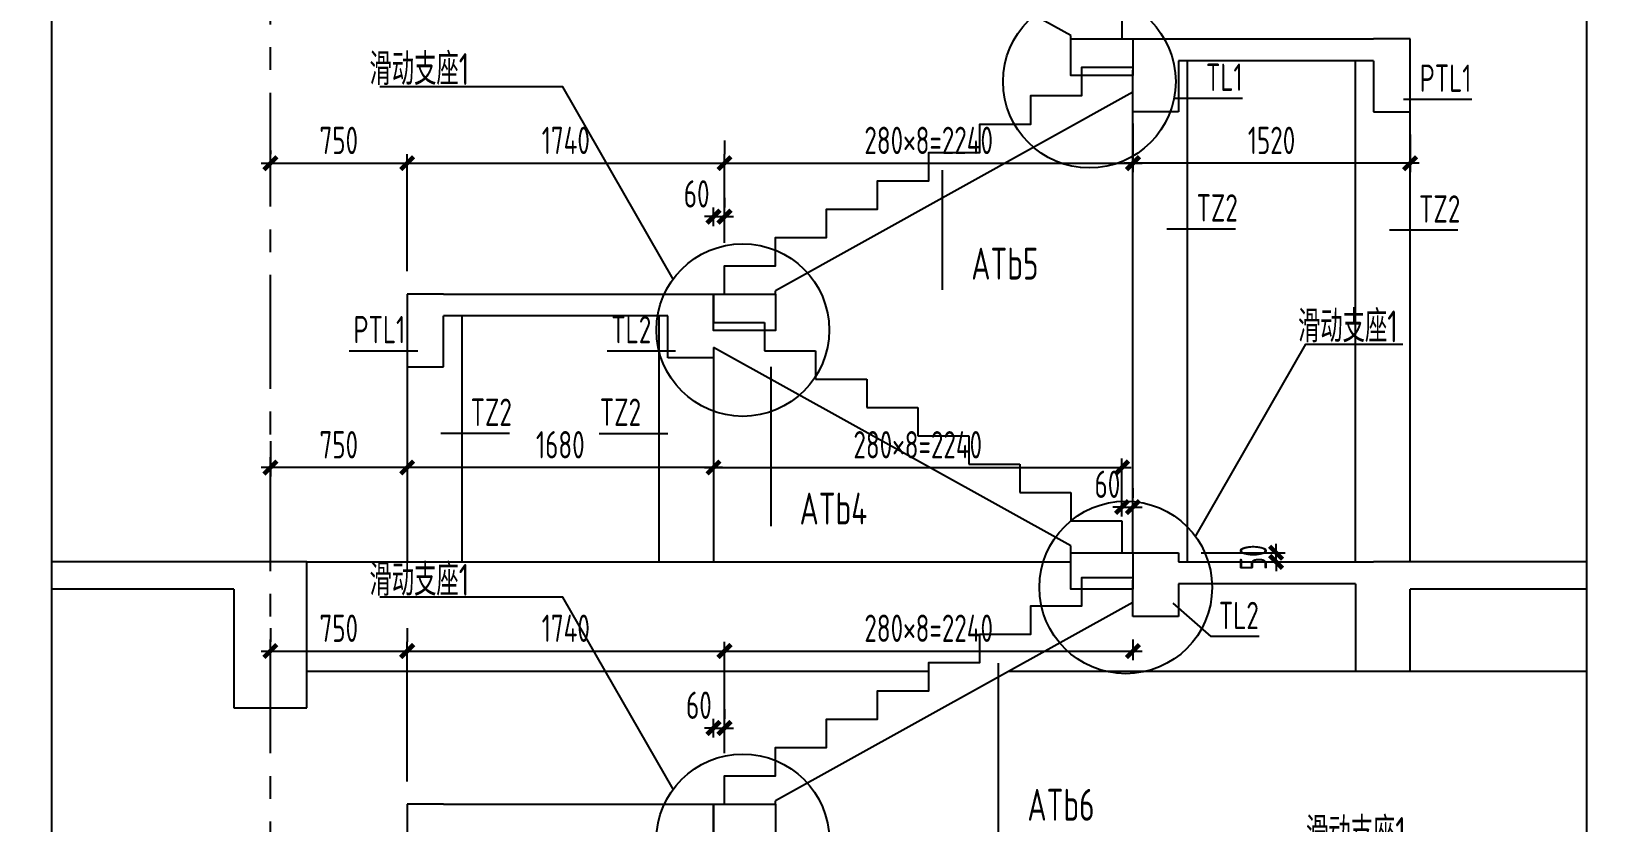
# Model space of a CAD drawing. Extents: x -187783 to -105087, y -63171 to 78346.
# Drawn here: x -124903 to -116266, y -26989 to -22653 of the extents above; entities that cross this region are included whole.
import ezdxf

# ---------------------------------------------------------------- set-up
doc = ezdxf.new("R2010")
doc.units = 0
doc.header["$LTSCALE"] = 500
doc.linetypes.add('CENTER', pattern=[2, 1.25, -0.25, 0.25, -0.25])
doc.linetypes.add('DASH', pattern=[0.35, 0.25, -0.1])
doc.layers.get('0').update_dxf_attribs({"linetype": 'CONTINUOUS'})
doc.layers.get('Defpoints').update_dxf_attribs({"color": 167, "linetype": 'CONTINUOUS'})
for name, color, linetype in [('A_STR-砼墙', 51, 'CONTINUOUS'), ('AXIS', 253, 'CENTER'), ('s-beam', 4, 'DASH'), ('s-colu', 40, 'CONTINUOUS'), ('s-dim', 3, 'CONTINUOUS'), ('S-DIM-Z', 3, 'CONTINUOUS'), ('S-SLAB-HOLE', 5, 'CONTINUOUS'), ('s-thin', 3, 'CONTINUOUS'), ('S_TEXT', 7, 'CONTINUOUS'), ('S_THIN', 7, 'CONTINUOUS'), ('三跑梯段-8-12$0$A-SUR_看线', 231, 'CONTINUOUS'), ('三跑梯段-8-12$0$A_STR-砼墙', 51, 'CONTINUOUS')]:
    doc.layers.add(name, color=color, linetype=linetype)
doc.styles.add('TSSD_Dimension', font='tssdeng.shx', dxfattribs={"width": 0.7, "bigfont": 'TSSDCHN.SHX'})
doc.styles.add('TSSD_Rein', font='Tssdeng.shx', dxfattribs={"width": 0.7, "bigfont": 'hztxt.shx'})
doc.dimstyles.new('TSSD_50_50', dxfattribs={"dimtxt": 150, "dimasz": 50, "dimexe": 50, "dimexo": 125, "dimgap": 50, "dimtad": 1, "dimdec": 0, "dimzin": 0, "dimdsep": 46, "dimtxsty": 'TSSD_Dimension', "dimblk": 'ARCHTICK', "dimblk1": 'ARCHTICK', "dimblk2": 'ARCHTICK', "dimcen": 0, "dimdle": 50, "dimclrt": 7, "dimadec": 0, "dimazin": 0, "dimtfac": 1, "dimtdec": 0, "dimtix": 1, "dimtmove": 2, "dimatfit": 3, "dimfxl": 1, "dimtolj": 1, "dimtzin": 0, "dimarcsym": 0})

# ---------------------------------------------------------------- blocks, each defined once
blk = doc.blocks.new('_ArchTick')
at = {"color": 0, "const_width": 0.5}
blk.add_lwpolyline([(-0.71, -0.71), (0.71, 0.71)], dxfattribs=at)
blk = doc.blocks.new('*D155')
at = {"layer": 'Defpoints', "color": 0, "transparency": 16777216}
for p in [(-118862.6, -25864.1), (-118862.6, -26052.9), (-121102.6, -26738.5)]:
    blk.add_point(p, dxfattribs=at)
at = {"layer": 's-dim', "color": 0, "lineweight": -2, "transparency": 16777216}
for p, q in [((-118862.6, -25989.1), (-118862.6, -26102.9)), ((-121152.6, -26052.9), (-118812.6, -26052.9)), ((-121102.6, -26613.5), (-121102.6, -26002.9))]:
    blk.add_line(p, q, dxfattribs=at)
at = {"layer": 's-dim', "color": 0, "lineweight": -2, "transparency": 16777216, "xscale": 50, "yscale": 50, "zscale": 50, "rotation": 180}
blk.add_blockref('_ArchTick', (-121102.6, -26052.9), dxfattribs=at)
at = {"layer": 's-dim', "color": 0, "lineweight": -2, "transparency": 16777216, "xscale": 50, "yscale": 50, "zscale": 50}
blk.add_blockref('_ArchTick', (-118862.6, -26052.9), dxfattribs=at)
at = {"layer": 's-dim', "color": 7, "transparency": 16777216, "insert": (-119982.6, -25927.9), "char_height": 150, "attachment_point": 5, "style": 'TSSD_Dimension'}
blk.add_mtext('\\A1;280×8=2240', dxfattribs=at)
blk = doc.blocks.new('*D156')
at = {"layer": 'Defpoints', "color": 0, "transparency": 16777216}
for p in [(-121162.6, -24494), (-118922.6, -25045.9), (-118922.6, -25338.5)]:
    blk.add_point(p, dxfattribs=at)
at = {"layer": 's-dim', "color": 0, "lineweight": -2, "transparency": 16777216}
for p, q in [((-121162.6, -24619), (-121162.6, -25095.9)), ((-121212.6, -25045.9), (-118872.6, -25045.9)), ((-118922.6, -25213.5), (-118922.6, -24995.9))]:
    blk.add_line(p, q, dxfattribs=at)
at = {"layer": 's-dim', "color": 0, "lineweight": -2, "transparency": 16777216, "xscale": 50, "yscale": 50, "zscale": 50, "rotation": 180}
blk.add_blockref('_ArchTick', (-121162.6, -25045.9), dxfattribs=at)
at = {"layer": 's-dim', "color": 0, "lineweight": -2, "transparency": 16777216, "xscale": 50, "yscale": 50, "zscale": 50}
blk.add_blockref('_ArchTick', (-118922.6, -25045.9), dxfattribs=at)
at = {"layer": 's-dim', "color": 7, "transparency": 16777216, "insert": (-120042.6, -24920.9), "char_height": 150, "attachment_point": 5, "style": 'TSSD_Dimension'}
blk.add_mtext('\\A1;280×8=2240', dxfattribs=at)
blk = doc.blocks.new('*D157')
at = {"layer": 'Defpoints', "color": 0, "transparency": 16777216}
for p in [(-118862.6, -23033.5), (-118862.6, -23375.6), (-121102.6, -23938.5)]:
    blk.add_point(p, dxfattribs=at)
at = {"layer": 's-dim', "color": 0, "lineweight": -2, "transparency": 16777216}
for p, q in [((-118862.6, -23158.5), (-118862.6, -23425.6)), ((-121152.6, -23375.6), (-118812.6, -23375.6)), ((-121102.6, -23813.5), (-121102.6, -23325.6))]:
    blk.add_line(p, q, dxfattribs=at)
at = {"layer": 's-dim', "color": 0, "lineweight": -2, "transparency": 16777216, "xscale": 50, "yscale": 50, "zscale": 50, "rotation": 180}
blk.add_blockref('_ArchTick', (-121102.6, -23375.6), dxfattribs=at)
at = {"layer": 's-dim', "color": 0, "lineweight": -2, "transparency": 16777216, "xscale": 50, "yscale": 50, "zscale": 50}
blk.add_blockref('_ArchTick', (-118862.6, -23375.6), dxfattribs=at)
at = {"layer": 's-dim', "color": 7, "transparency": 16777216, "insert": (-119982.6, -23250.6), "char_height": 150, "attachment_point": 5, "style": 'TSSD_Dimension'}
blk.add_mtext('\\A1;280×8=2240', dxfattribs=at)
blk = doc.blocks.new('*D172')
at = {"layer": 'Defpoints', "color": 0, "transparency": 16777216}
for p in [(-117342.6, -22252.4), (-118922.6, -22538.5), (-117342.6, -22694.1)]:
    blk.add_point(p, dxfattribs=at)
at = {"layer": 's-dim', "color": 0, "lineweight": -2, "transparency": 16777216}
for p, q in [((-118972.6, -22252.4), (-117292.6, -22252.4)), ((-118922.6, -22413.5), (-118922.6, -22202.4)), ((-117342.6, -22569.1), (-117342.6, -22202.4))]:
    blk.add_line(p, q, dxfattribs=at)
at = {"layer": 's-dim', "color": 0, "lineweight": -2, "transparency": 16777216, "xscale": 50, "yscale": 50, "zscale": 50, "rotation": 180}
blk.add_blockref('_ArchTick', (-118922.6, -22252.4), dxfattribs=at)
at = {"layer": 's-dim', "color": 0, "lineweight": -2, "transparency": 16777216, "xscale": 50, "yscale": 50, "zscale": 50}
blk.add_blockref('_ArchTick', (-117342.6, -22252.4), dxfattribs=at)
at = {"layer": 's-dim', "color": 7, "transparency": 16777216, "insert": (-118132.6, -22127.4), "char_height": 150, "attachment_point": 5, "style": 'TSSD_Dimension'}
blk.add_mtext('\\A1;1580', dxfattribs=at)
blk = doc.blocks.new('*D173')
at = {"layer": 'Defpoints', "color": 0, "transparency": 16777216}
for p in [(-122842.6, -23375.6), (-123592.6, -23430.5), (-122842.6, -24094)]:
    blk.add_point(p, dxfattribs=at)
at = {"layer": 's-dim', "color": 0, "lineweight": -2, "transparency": 16777216}
for p, q in [((-123592.6, -23305.5), (-123592.6, -23325.6)), ((-123642.6, -23375.6), (-122792.6, -23375.6)), ((-122842.6, -23969), (-122842.6, -23325.6))]:
    blk.add_line(p, q, dxfattribs=at)
at = {"layer": 's-dim', "color": 0, "lineweight": -2, "transparency": 16777216, "xscale": 50, "yscale": 50, "zscale": 50, "rotation": 180}
blk.add_blockref('_ArchTick', (-123592.6, -23375.6), dxfattribs=at)
at = {"layer": 's-dim', "color": 0, "lineweight": -2, "transparency": 16777216, "xscale": 50, "yscale": 50, "zscale": 50}
blk.add_blockref('_ArchTick', (-122842.6, -23375.6), dxfattribs=at)
at = {"layer": 's-dim', "color": 7, "transparency": 16777216, "insert": (-123217.6, -23250.6), "char_height": 150, "attachment_point": 5, "style": 'TSSD_Dimension'}
blk.add_mtext('\\A1;750', dxfattribs=at)
blk = doc.blocks.new('*D174')
at = {"layer": 'Defpoints', "color": 0, "transparency": 16777216}
for p in [(-121102.6, -23375.6), (-121102.6, -23375.6), (-122842.6, -24094)]:
    blk.add_point(p, dxfattribs=at)
at = {"layer": 's-dim', "color": 0, "lineweight": -2, "transparency": 16777216}
for p, q in [((-121102.6, -23250.6), (-121102.6, -23325.6)), ((-122892.6, -23375.6), (-121052.6, -23375.6)), ((-122842.6, -23969), (-122842.6, -23325.6))]:
    blk.add_line(p, q, dxfattribs=at)
at = {"layer": 's-dim', "color": 0, "lineweight": -2, "transparency": 16777216, "xscale": 50, "yscale": 50, "zscale": 50, "rotation": 180}
blk.add_blockref('_ArchTick', (-122842.6, -23375.6), dxfattribs=at)
at = {"layer": 's-dim', "color": 0, "lineweight": -2, "transparency": 16777216, "xscale": 50, "yscale": 50, "zscale": 50}
blk.add_blockref('_ArchTick', (-121102.6, -23375.6), dxfattribs=at)
at = {"layer": 's-dim', "color": 7, "transparency": 16777216, "insert": (-121972.6, -23250.6), "char_height": 150, "attachment_point": 5, "style": 'TSSD_Dimension'}
blk.add_mtext('\\A1;1740', dxfattribs=at)
blk = doc.blocks.new('*D175')
at = {"layer": 'Defpoints', "color": 0, "transparency": 16777216}
for p in [(-118862.6, -23094.1), (-117342.6, -23094.1), (-118862.6, -23375.6)]:
    blk.add_point(p, dxfattribs=at)
at = {"layer": 's-dim', "color": 0, "lineweight": -2, "transparency": 16777216}
for p, q in [((-118862.6, -23219.1), (-118862.6, -23425.6)), ((-117342.6, -23219.1), (-117342.6, -23425.6)), ((-117292.6, -23375.6), (-118912.6, -23375.6))]:
    blk.add_line(p, q, dxfattribs=at)
at = {"layer": 's-dim', "color": 0, "lineweight": -2, "transparency": 16777216, "xscale": 50, "yscale": 50, "zscale": 50, "rotation": 180}
blk.add_blockref('_ArchTick', (-118862.6, -23375.6), dxfattribs=at)
at = {"layer": 's-dim', "color": 0, "lineweight": -2, "transparency": 16777216, "xscale": 50, "yscale": 50, "zscale": 50}
blk.add_blockref('_ArchTick', (-117342.6, -23375.6), dxfattribs=at)
at = {"layer": 's-dim', "color": 7, "transparency": 16777216, "insert": (-118102.6, -23250.6), "char_height": 150, "attachment_point": 5, "style": 'TSSD_Dimension'}
blk.add_mtext('\\A1;1520', dxfattribs=at)
blk = doc.blocks.new('*D176')
at = {"layer": 'Defpoints', "color": 0, "transparency": 16777216}
for p in [(-122842.6, -24494), (-121162.6, -24494), (-122842.6, -25045.9)]:
    blk.add_point(p, dxfattribs=at)
at = {"layer": 's-dim', "color": 0, "lineweight": -2, "transparency": 16777216}
for p, q in [((-122842.6, -24619), (-122842.6, -25095.9)), ((-121162.6, -24619), (-121162.6, -25095.9)), ((-121112.6, -25045.9), (-122892.6, -25045.9))]:
    blk.add_line(p, q, dxfattribs=at)
at = {"layer": 's-dim', "color": 0, "lineweight": -2, "transparency": 16777216, "xscale": 50, "yscale": 50, "zscale": 50, "rotation": 180}
blk.add_blockref('_ArchTick', (-122842.6, -25045.9), dxfattribs=at)
at = {"layer": 's-dim', "color": 0, "lineweight": -2, "transparency": 16777216, "xscale": 50, "yscale": 50, "zscale": 50}
blk.add_blockref('_ArchTick', (-121162.6, -25045.9), dxfattribs=at)
at = {"layer": 's-dim', "color": 7, "transparency": 16777216, "insert": (-122002.6, -24920.9), "char_height": 150, "attachment_point": 5, "style": 'TSSD_Dimension'}
blk.add_mtext('\\A1;1680', dxfattribs=at)
blk = doc.blocks.new('*D177')
at = {"layer": 'Defpoints', "color": 0, "transparency": 16777216}
for p in [(-122842.6, -24494), (-123592.6, -24776.6), (-123592.6, -25045.9)]:
    blk.add_point(p, dxfattribs=at)
at = {"layer": 's-dim', "color": 0, "lineweight": -2, "transparency": 16777216}
for p, q in [((-122842.6, -24619), (-122842.6, -25095.9)), ((-123592.6, -24901.6), (-123592.6, -25095.9)), ((-122792.6, -25045.9), (-123642.6, -25045.9))]:
    blk.add_line(p, q, dxfattribs=at)
at = {"layer": 's-dim', "color": 0, "lineweight": -2, "transparency": 16777216, "xscale": 50, "yscale": 50, "zscale": 50, "rotation": 180}
blk.add_blockref('_ArchTick', (-123592.6, -25045.9), dxfattribs=at)
at = {"layer": 's-dim', "color": 0, "lineweight": -2, "transparency": 16777216, "xscale": 50, "yscale": 50, "zscale": 50}
blk.add_blockref('_ArchTick', (-122842.6, -25045.9), dxfattribs=at)
at = {"layer": 's-dim', "color": 7, "transparency": 16777216, "insert": (-123217.6, -24920.9), "char_height": 150, "attachment_point": 5, "style": 'TSSD_Dimension'}
blk.add_mtext('\\A1;750', dxfattribs=at)
blk = doc.blocks.new('*D178')
at = {"layer": 'Defpoints', "color": 0, "transparency": 16777216}
for p in [(-121102.6, -26052.9), (-121102.6, -26738.5), (-122842.6, -26894)]:
    blk.add_point(p, dxfattribs=at)
at = {"layer": 's-dim', "color": 0, "lineweight": -2, "transparency": 16777216}
for p, q in [((-122892.6, -26052.9), (-121052.6, -26052.9)), ((-122842.6, -26769), (-122842.6, -26002.9)), ((-121102.6, -26613.5), (-121102.6, -26002.9))]:
    blk.add_line(p, q, dxfattribs=at)
at = {"layer": 's-dim', "color": 0, "lineweight": -2, "transparency": 16777216, "xscale": 50, "yscale": 50, "zscale": 50, "rotation": 180}
blk.add_blockref('_ArchTick', (-122842.6, -26052.9), dxfattribs=at)
at = {"layer": 's-dim', "color": 0, "lineweight": -2, "transparency": 16777216, "xscale": 50, "yscale": 50, "zscale": 50}
blk.add_blockref('_ArchTick', (-121102.6, -26052.9), dxfattribs=at)
at = {"layer": 's-dim', "color": 7, "transparency": 16777216, "insert": (-121972.6, -25927.9), "char_height": 150, "attachment_point": 5, "style": 'TSSD_Dimension'}
blk.add_mtext('\\A1;1740', dxfattribs=at)
blk = doc.blocks.new('*D179')
at = {"layer": 'Defpoints', "color": 0, "transparency": 16777216}
for p in [(-123592.6, -26052.9), (-122842.6, -26052.9), (-122842.6, -26052.9)]:
    blk.add_point(p, dxfattribs=at)
at = {"layer": 's-dim', "color": 0, "lineweight": -2, "transparency": 16777216}
for p, q in [((-123592.6, -25927.9), (-123592.6, -26002.9)), ((-122842.6, -25927.9), (-122842.6, -26002.9)), ((-123642.6, -26052.9), (-122792.6, -26052.9))]:
    blk.add_line(p, q, dxfattribs=at)
at = {"layer": 's-dim', "color": 0, "lineweight": -2, "transparency": 16777216, "xscale": 50, "yscale": 50, "zscale": 50, "rotation": 180}
blk.add_blockref('_ArchTick', (-123592.6, -26052.9), dxfattribs=at)
at = {"layer": 's-dim', "color": 0, "lineweight": -2, "transparency": 16777216, "xscale": 50, "yscale": 50, "zscale": 50}
blk.add_blockref('_ArchTick', (-122842.6, -26052.9), dxfattribs=at)
at = {"layer": 's-dim', "color": 7, "transparency": 16777216, "insert": (-123217.6, -25927.9), "char_height": 150, "attachment_point": 5, "style": 'TSSD_Dimension'}
blk.add_mtext('\\A1;750', dxfattribs=at)
blk = doc.blocks.new('*D316')
at = {"layer": 'Defpoints', "color": 0, "transparency": 16777216}
for p in [(-121102.6, -23669.1), (-121102.6, -23691.2), (-121162.6, -23846.1)]:
    blk.add_point(p, dxfattribs=at)
at = {"layer": 's-dim', "color": 0, "lineweight": -2, "transparency": 16777216}
for p, q in [((-121102.6, -23566.2), (-121102.6, -23619.1)), ((-121162.6, -23721.1), (-121162.6, -23619.1)), ((-121162.6, -23669.1), (-121212.6, -23669.1)), ((-121162.6, -23669.1), (-121102.6, -23669.1)), ((-121102.6, -23669.1), (-121052.6, -23669.1))]:
    blk.add_line(p, q, dxfattribs=at)
at = {"layer": 's-dim', "color": 0, "lineweight": -2, "transparency": 16777216, "xscale": 50, "yscale": 50, "zscale": 50}
blk.add_blockref('_ArchTick', (-121162.6, -23669.1), dxfattribs=at)
at = {"layer": 's-dim', "color": 0, "lineweight": -2, "transparency": 16777216, "xscale": 50, "yscale": 50, "zscale": 50, "rotation": 180}
blk.add_blockref('_ArchTick', (-121102.6, -23669.1), dxfattribs=at)
at = {"layer": 's-dim', "color": 7, "transparency": 16777216, "insert": (-121255, -23544.1), "char_height": 150, "attachment_point": 5, "style": 'TSSD_Dimension'}
blk.add_mtext('\\A1;60', dxfattribs=at)
blk = doc.blocks.new('*D317')
at = {"layer": 'Defpoints', "color": 0, "transparency": 16777216}
for p in [(-121102.6, -26475.3), (-121102.6, -26497.4), (-121162.6, -26652.3)]:
    blk.add_point(p, dxfattribs=at)
at = {"layer": 's-dim', "color": 0, "lineweight": -2, "transparency": 16777216}
for p, q in [((-121162.6, -26527.3), (-121162.6, -26425.3)), ((-121102.6, -26372.4), (-121102.6, -26425.3)), ((-121162.6, -26475.3), (-121212.6, -26475.3)), ((-121162.6, -26475.3), (-121102.6, -26475.3)), ((-121102.6, -26475.3), (-121052.6, -26475.3))]:
    blk.add_line(p, q, dxfattribs=at)
at = {"layer": 's-dim', "color": 0, "lineweight": -2, "transparency": 16777216, "xscale": 50, "yscale": 50, "zscale": 50}
blk.add_blockref('_ArchTick', (-121162.6, -26475.3), dxfattribs=at)
at = {"layer": 's-dim', "color": 0, "lineweight": -2, "transparency": 16777216, "xscale": 50, "yscale": 50, "zscale": 50, "rotation": 180}
blk.add_blockref('_ArchTick', (-121102.6, -26475.3), dxfattribs=at)
at = {"layer": 's-dim', "color": 7, "transparency": 16777216, "insert": (-121242.7, -26350.3), "char_height": 150, "attachment_point": 5, "style": 'TSSD_Dimension'}
blk.add_mtext('\\A1;60', dxfattribs=at)
blk = doc.blocks.new('*D326')
at = {"layer": 'Defpoints', "color": 0, "transparency": 16777216}
for p in [(-118862.6, -25262.6), (-118862.6, -25284.7), (-118922.6, -25439.6)]:
    blk.add_point(p, dxfattribs=at)
at = {"layer": 's-dim', "color": 0, "lineweight": -2, "transparency": 16777216}
for p, q in [((-118922.6, -25314.6), (-118922.6, -25212.6)), ((-118862.6, -25159.7), (-118862.6, -25212.6)), ((-118922.6, -25262.6), (-118972.6, -25262.6)), ((-118922.6, -25262.6), (-118862.6, -25262.6)), ((-118862.6, -25262.6), (-118812.6, -25262.6))]:
    blk.add_line(p, q, dxfattribs=at)
at = {"layer": 's-dim', "color": 0, "lineweight": -2, "transparency": 16777216, "xscale": 50, "yscale": 50, "zscale": 50}
blk.add_blockref('_ArchTick', (-118922.6, -25262.6), dxfattribs=at)
at = {"layer": 's-dim', "color": 0, "lineweight": -2, "transparency": 16777216, "xscale": 50, "yscale": 50, "zscale": 50, "rotation": 180}
blk.add_blockref('_ArchTick', (-118862.6, -25262.6), dxfattribs=at)
at = {"layer": 's-dim', "color": 7, "transparency": 16777216, "insert": (-119002.7, -25137.6), "char_height": 150, "attachment_point": 5, "style": 'TSSD_Dimension'}
blk.add_mtext('\\A1;60', dxfattribs=at)
blk = doc.blocks.new('*D418')
at = {"layer": 'Defpoints', "color": 0, "transparency": 16777216}
for p in [(-118612.6, -25514), (-118612.6, -25564), (-118077.6, -25514)]:
    blk.add_point(p, dxfattribs=at)
at = {"layer": 's-dim', "color": 0, "lineweight": -2, "transparency": 16777216}
for p, q in [((-118077.6, -25514), (-118077.6, -25464)), ((-118487.6, -25514), (-118027.6, -25514)), ((-118487.6, -25564), (-118027.6, -25564)), ((-118077.6, -25564), (-118077.6, -25514)), ((-118077.6, -25564), (-118077.6, -25614))]:
    blk.add_line(p, q, dxfattribs=at)
at = {"layer": 's-dim', "color": 0, "lineweight": -2, "transparency": 16777216, "xscale": 50, "yscale": 50, "zscale": 50}
for p, rotation in [((-118077.6, -25514), 270), ((-118077.6, -25564), 90)]:
    blk.add_blockref('_ArchTick', p, dxfattribs=dict(at, rotation=rotation))
at = {"layer": 's-dim', "color": 7, "transparency": 16777216, "insert": (-118202.6, -25539), "char_height": 150, "attachment_point": 5, "rotation": 90, "style": 'TSSD_Dimension'}
blk.add_mtext('\\A1;50', dxfattribs=at)

msp = doc.modelspace()

# ---------------------------------------------------------------- linework, layer by layer
at = {"color": 4, "ltscale": 0.001}
for points in [[(-121383.9, -24011.5, 0), (-121989.3, -22957.3, 0), (-122991.9, -22957.3, 0)], [(-118520.2, -25423.8, 0), (-117914.8, -24369.7, 0), (-117382.1, -24369.7, 0)], [(-121383.9, -26811.5, 0), (-121989.3, -25757.3, 0), (-122991.9, -25757.3, 0)]]:
    msp.add_polyline3d(points, dxfattribs=at)
for centre in [(-119101.4, -22928), (-121002.1, -24291.5), (-118902, -25703.9), (-121002.1, -27091.5)]:
    msp.add_circle(centre, 473.5, dxfattribs=at)
at = {"layer": 'A_STR-砼墙'}
for p, q in [((-123792.6, -25564.1), (-124792.6, -25564.1)), ((-123392.6, -25564.1), (-123792.6, -25564.1)), ((-117242.6, -25564), (-117542.6, -25564)), ((-116375.7, -25564), (-117242.6, -25564)), ((-123792.6, -25714.1), (-124792.6, -25714.1)), ((-116375.7, -25714), (-117342.6, -25714))]:
    msp.add_line(p, q, dxfattribs=at)
at = {"layer": 'AXIS', "color": 1}
msp.add_line((-123592.6, -41614.1), (-123592.6, -15604.3), dxfattribs=at)
at = {"layer": 's-beam', "linetype": 'ByBlock'}
for p, q in [((-117342.6, -23094.1), (-117342.6, -22694.1)), ((-118862.6, -23094.1), (-118862.6, -22864.7)), ((-118612.6, -22814.1), (-118612.6, -23094.1)), ((-117542.6, -22814.1), (-117542.6, -23094.1)), ((-118612.6, -23094.1), (-118862.6, -23094.1)), ((-117542.6, -23094.1), (-117342.6, -23094.1)), ((-122842.6, -24094), (-122842.6, -24494)), ((-122642.6, -24494), (-122642.6, -24214)), ((-121412.6, -24444), (-121412.6, -24214)), ((-121162.6, -24386.8), (-121162.6, -24444)), ((-122842.6, -24494), (-122642.6, -24494)), ((-121162.6, -24444), (-121412.6, -24444)), ((-123392.6, -26364.1), (-123392.6, -25564.1)), ((-123392.6, -25564.1), (-119202.6, -25564.1)), ((-123792.6, -25714.1), (-123792.6, -26364.1)), ((-118862.6, -25864.1), (-118862.6, -25664.6)), ((-118612.6, -25684.1), (-118612.6, -25864.1)), ((-117642.6, -25684.1), (-117642.6, -26164)), ((-117342.6, -26164), (-117342.6, -25714)), ((-118612.6, -25864.1), (-118862.6, -25864.1)), ((-123392.6, -26164), (-119982.6, -26164)), ((-119541.5, -26164), (-116375.7, -26164)), ((-123792.6, -26364.1), (-123392.6, -26364.1)), ((-122842.6, -26894), (-122842.6, -27294))]:
    msp.add_line(p, q, dxfattribs=at)
at = {"layer": 's-colu'}
for p, q in [((-118562.6, -25564), (-118562.6, -22814.1)), ((-117642.6, -25564), (-117642.6, -22814.1)), ((-118862.6, -25514), (-118862.6, -23094.1)), ((-117342.6, -25564), (-117342.6, -23094.1)), ((-122542.6, -24214), (-122542.6, -25564.1)), ((-121462.6, -24214), (-121462.6, -25564.1)), ((-122842.6, -24494), (-122842.6, -25564.1)), ((-121162.6, -24444), (-121162.6, -25564.1))]:
    msp.add_line(p, q, dxfattribs=at)
at = {"layer": 'S-DIM-Z'}
for p, q in [((-119909.1, -23413.5), (-119909.1, -24071.1)), ((-120848.1, -24493.3), (-120848.1, -25366.9)), ((-119601.7, -26119), (-119601.7, -27561.9))]:
    msp.add_line(p, q, dxfattribs=at)
at = {"layer": 'S-SLAB-HOLE', "ltscale": 0.1}
for points in [[(-119202.6, -22694.1), (-118862.6, -22694.1), (-118862.6, -22893.6), (-119202.6, -22893.6)], [(-121162.6, -24094), (-120822.6, -24094), (-120822.6, -24293.5), (-121162.6, -24293.5)], [(-119202.6, -25514), (-118862.6, -25514), (-118862.6, -25713.5), (-119202.6, -25713.5)], [(-121162.6, -26894), (-120822.6, -26894), (-120822.6, -27093.5), (-121162.6, -27093.5)]]:
    msp.add_lwpolyline(points, close=True, dxfattribs=at)
at = {"layer": 's-thin'}
for points in [[(-124792.6, -16924.1), (-124792.6, -29080), (-124682.6, -29115), (-124902.6, -29175), (-124792.6, -29210), (-124792.6, -41366)], [(-116375.7, -16924.1), (-116375.7, -29188.4), (-116265.7, -29223.4), (-116485.7, -29283.4), (-116375.7, -29318.4), (-116375.7, -41582.8)]]:
    msp.add_lwpolyline(points, dxfattribs=at)
at = {"layer": 'S_THIN'}
for p, q in [((-118261.4, -23020.1), (-118636.8, -23020.1)), ((-117004.3, -23025.5), (-117379.7, -23025.5)), ((-118300.9, -23737), (-118676.2, -23737)), ((-117080.9, -23743), (-117456.2, -23743)), ((-123160, -24405.1), (-122784.6, -24405.1)), ((-121746.5, -24405.1), (-121371.1, -24405.1)), ((-122281.8, -24858.3), (-122657.1, -24858.3)), ((-121789.2, -24858.3), (-121413.8, -24858.3)), ((-118643.2, -25790.3), (-118435.9, -25974)), ((-118170.6, -25974), (-118435.9, -25974))]:
    msp.add_line(p, q, dxfattribs=at)
at = {"layer": '三跑梯段-8-12$0$A-SUR_看线'}
msp.add_line((-120822.6, -26894), (-120822.6, -26875.7), dxfattribs=at)
at = {"layer": '三跑梯段-8-12$0$A_STR-砼墙'}
for p, q in [((-119202.6, -22675.8), (-121162.6, -21586.9)), ((-118922.6, -22538.5), (-118922.6, -22694.1)), ((-119202.6, -22694.1), (-119202.6, -22675.8)), ((-118922.6, -22694.1), (-118612.6, -22694.1)), ((-118862.6, -22694.1), (-117542.6, -22694.1)), ((-117342.6, -22694.1), (-117542.6, -22694.1)), ((-117542.6, -22814.1), (-118612.6, -22814.1)), ((-118862.6, -22986.8), (-120822.6, -24075.7)), ((-122642.6, -24094), (-122842.6, -24094)), ((-122642.6, -24094), (-121162.6, -24094)), ((-121162.6, -24094), (-121162.6, -24249.6)), ((-120822.6, -24094), (-120822.6, -24075.7)), ((-121412.6, -24214), (-122642.6, -24214)), ((-121162.6, -24249.6), (-120882.6, -24249.6)), ((-120882.6, -24249.6), (-120882.6, -24405.1)), ((-119202.6, -25475.7), (-121162.6, -24386.8)), ((-120882.6, -24405.1), (-120602.6, -24405.1)), ((-120602.6, -24405.1), (-120602.6, -24560.7)), ((-120602.6, -24560.7), (-120322.6, -24560.7)), ((-120322.6, -24560.7), (-120322.6, -24716.2)), ((-120322.6, -24716.2), (-120042.6, -24716.2)), ((-120042.6, -24716.2), (-120042.6, -24871.8)), ((-120042.6, -24871.8), (-119762.6, -24871.8)), ((-119762.6, -24871.8), (-119762.6, -25027.3)), ((-119762.6, -25027.3), (-119482.6, -25027.3)), ((-119482.6, -25027.3), (-119482.6, -25182.9)), ((-119482.6, -25182.9), (-119202.6, -25182.9)), ((-119202.6, -25182.9), (-119202.6, -25338.5)), ((-119202.6, -25338.5), (-118922.6, -25338.5)), ((-118922.6, -25338.5), (-118922.6, -25514)), ((-119202.6, -25514), (-119202.6, -25475.7)), ((-118922.6, -25494), (-118922.6, -25494)), ((-118922.6, -25514), (-118796.6, -25514)), ((-118797.7, -25514), (-118612.6, -25514)), ((-118612.6, -25514), (-118612.6, -25564)), ((-118612.6, -25564), (-117542.6, -25564)), ((-117642.6, -25684.1), (-118612.6, -25684.1)), ((-118862.6, -25786.8), (-120822.6, -26875.7)), ((-122642.6, -26894), (-122842.6, -26894)), ((-122642.6, -26894), (-121162.6, -26894)), ((-121162.6, -26894), (-121162.6, -27049.6))]:
    msp.add_line(p, q, dxfattribs=at)
for points in [[(-121102.6, -24094), (-121102.6, -23938.5), (-120822.6, -23938.5), (-120822.6, -23782.9), (-120542.6, -23782.9), (-120542.6, -23627.3), (-120262.6, -23627.3), (-120262.6, -23471.8), (-119982.6, -23471.8), (-119982.6, -23316.2), (-119702.6, -23316.2), (-119702.6, -23160.7), (-119422.6, -23160.7), (-119422.6, -23005.1), (-119142.6, -23005.1), (-119142.6, -22849.6), (-118862.6, -22849.6)], [(-121102.6, -26894), (-121102.6, -26738.5), (-120822.6, -26738.5), (-120822.6, -26582.9), (-120542.6, -26582.9), (-120542.6, -26427.3), (-120262.6, -26427.3), (-120262.6, -26271.8), (-119982.6, -26271.8), (-119982.6, -26116.2), (-119702.6, -26116.2), (-119702.6, -25960.7), (-119422.6, -25960.7), (-119422.6, -25805.1), (-119142.6, -25805.1), (-119142.6, -25649.6), (-118862.6, -25649.6)]]:
    msp.add_lwpolyline(points, dxfattribs=at)

# ---------------------------------------------------------------- texts
at = {"layer": 's-dim', "color": 0, "style": 'TSSD_Rein', "width": 0.7}
for p in [(-123049.7, -22946.8), (-117957.9, -24358.8), (-123049.7, -25749.6), (-117913.9, -27138.8)]:
    msp.add_text('滑动支座1', height=175, dxfattribs=at).set_placement(p)
at = {"layer": 's-dim', "color": 0, "char_height": 175, "attachment_point": 3, "style": 'TSSD_Rein'}
for s, insert in [('ATb5', (-119380.7, -23839.5)), ('ATb4', (-120319.6, -25183.6)), ('ATb6', (-119073.2, -26809.2))]:
    msp.add_mtext_dynamic_manual_height_columns(s, width=439.113, gutter_width=875, heights=[0], dxfattribs=dict(at, insert=insert))
at = {"layer": 'S_TEXT', "ltscale": 99, "style": 'TSSD_Dimension', "width": 0.7}
for s, p in [('TL1', (-118462.3, -22979)), ('PTL1', (-117290, -22984.3)), ('TZ2', (-118513.8, -23695.9)), ('TZ2', (-117293.8, -23701.8)), ('PTL1', (-123136.8, -24364)), ('TL2', (-121723.4, -24364)), ('TZ2', (-122494.7, -24817.2)), ('TZ2', (-121786.2, -24817.2)), ('TL2', (-118391.6, -25932.8))]:
    msp.add_text(s, height=150, dxfattribs=at).set_placement(p)

# ---------------------------------------------------------------- dimensions: what is measured, and where the dimension line sits
at = {"layer": 's-dim'}
for base, p1, p2, picture, middle in [((-117342.6, -22252.4), (-118922.6, -22538.5), (-117342.6, -22694.1), '*D172', (-118132.6, -22127.4)), ((-118862.6, -23375.6), (-117342.6, -23094.1), (-118862.6, -23094.1), '*D175', (-118102.6, -23250.6)), ((-122842.6, -23375.6), (-123592.6, -23430.5), (-122842.6, -24094), '*D173', (-123217.6, -23250.6)), ((-121102.6, -23375.6), (-122842.6, -24094), (-121102.6, -23375.6), '*D174', (-121972.6, -23250.6)), ((-123592.6, -25045.9), (-122842.6, -24494), (-123592.6, -24776.6), '*D177', (-123217.6, -24920.9)), ((-122842.6, -25045.9), (-121162.6, -24494), (-122842.6, -24494), '*D176', (-122002.6, -24920.9)), ((-122842.6, -26052.9), (-123592.6, -26052.9), (-122842.6, -26052.9), '*D179', (-123217.6, -25927.9)), ((-121102.6, -26052.9), (-122842.6, -26894), (-121102.6, -26738.5), '*D178', (-121972.6, -25927.9))]:
    dim = msp.add_linear_dim(base=base, p1=p1, p2=p2, dimstyle='TSSD_50_50', dxfattribs=at)
    dim.commit()
    dim.dimension.update_dxf_attribs({"geometry": picture, "text_midpoint": middle})
for base, p1, p2, picture, middle in [((-118862.6, -23375.6), (-121102.6, -23938.5), (-118862.6, -23033.5), '*D157', (-119982.6, -23250.6)), ((-118922.6, -25045.9), (-121162.6, -24494), (-118922.6, -25338.5), '*D156', (-120042.6, -24920.9)), ((-118862.6, -26052.9), (-121102.6, -26738.5), (-118862.6, -25864.1), '*D155', (-119982.6, -25927.9))]:
    dim = msp.add_linear_dim(base=base, p1=p1, p2=p2, text='280×8=2240', dimstyle='TSSD_50_50', dxfattribs=at)
    dim.commit()
    dim.dimension.update_dxf_attribs({"geometry": picture, "text_midpoint": middle})
for base, p1, p2, picture, middle in [((-121102.6, -23669.1), (-121162.6, -23846.1), (-121102.6, -23691.2), '*D316', (-121255, -23544.1)), ((-118862.6, -25262.6), (-118922.6, -25439.6), (-118862.6, -25284.7), '*D326', (-119002.7, -25137.6)), ((-121102.6, -26475.3), (-121162.6, -26652.3), (-121102.6, -26497.4), '*D317', (-121242.7, -26350.3))]:
    dim = msp.add_linear_dim(base=base, p1=p1, p2=p2, dimstyle='TSSD_50_50', dxfattribs=at)
    dim.commit()
    dim.dimension.update_dxf_attribs({"geometry": picture, "text_midpoint": middle, "dimtype": 128})
dim = msp.add_linear_dim(base=(-118077.6, -25514), p1=(-118612.6, -25564), p2=(-118612.6, -25514), angle=90, dimstyle='TSSD_50_50', dxfattribs=at)
dim.commit()
dim.dimension.update_dxf_attribs({"geometry": '*D418', "text_midpoint": (-118202.6, -25539)})

doc.saveas('drawing.dxf')
